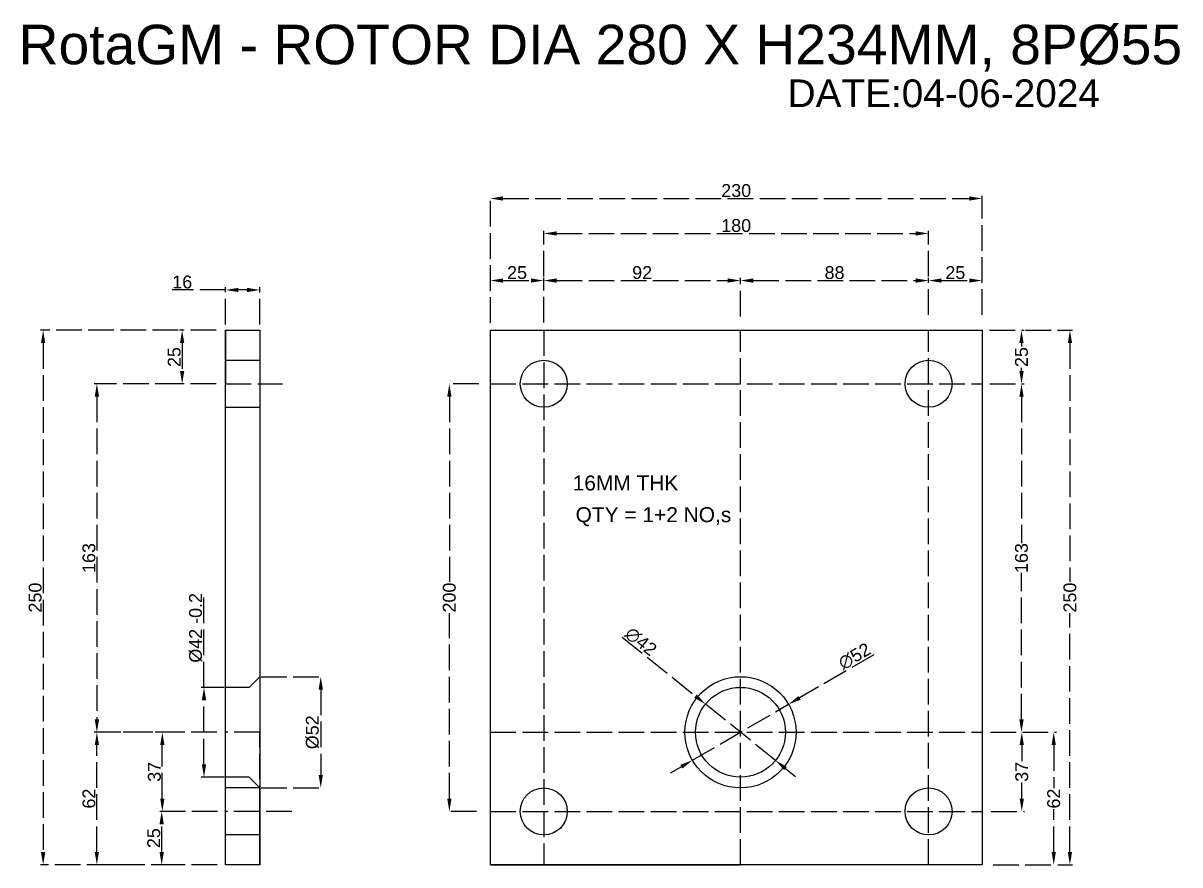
# Model space of a CAD drawing. Header units: millimetres. Extents: x 1123 to 8668, y 987 to 6637.
# Drawn here: x 1126 to 1667, y 3111 to 3505 of the extents above; entities that cross this region are included whole.
import ezdxf

# ---------------------------------------------------------------- set-up
doc = ezdxf.new("R2010")
doc.units = ezdxf.units.MM
doc.linetypes.add('ACAD_ISO02W100', pattern=[15, 12, -3])
doc.layers.get('0').update_dxf_attribs({"true_color": 0xc2ced6})
doc.styles.get("Standard").update_dxf_attribs({"font": 'arial.ttf'})
doc.dimstyles.new('ISO-25', dxfattribs={"dimtxt": 2.5, "dimasz": 2.5, "dimexe": 1.25, "dimexo": 0.625, "dimtad": 1, "dimtxsty": 'Standard', "dimcen": 2.5, "dimadec": 0, "dimazin": 0, "dimtfac": 1, "dimtmove": 0, "dimatfit": 3, "dimfxl": 1, "dimarcsym": 0})

# ---------------------------------------------------------------- blocks, each defined once
blk = doc.blocks.new('*D135')
at = {"color": 0, "linetype": 'ACAD_ISO02W100', "lineweight": -2, "transparency": 16777216}
for p, q in [((1578.5, 3173.45), (1594.39, 3173.45)), ((1593.14, 3167.45), (1593.14, 3159.87)), ((1593.14, 3142.45), (1593.14, 3150.03)), ((1578.87, 3136.45), (1594.39, 3136.45))]:
    blk.add_line(p, q, dxfattribs=at)
at = {"color": 0, "linetype": 'ACAD_ISO02W100', "transparency": 16777216}
for points in [[(1592.14, 3167.45), (1594.14, 3167.45), (1593.14, 3173.45)], [(1592.14, 3142.45), (1594.14, 3142.45), (1593.14, 3136.45)]]:
    blk.add_solid(points, dxfattribs=at)
at = {"layer": 'Defpoints', "color": 0, "linetype": 'ACAD_ISO02W100', "transparency": 16777216}
for p in [(1577.87, 3173.45), (1593.14, 3173.45), (1578.25, 3136.45)]:
    blk.add_point(p, dxfattribs=at)
at = {"color": 0, "linetype": 'ACAD_ISO02W100', "lineweight": 15, "transparency": 16777216, "insert": (1593.14, 3154.95), "char_height": 6, "attachment_point": 5, "rotation": 90}
blk.add_mtext('37', dxfattribs=at)
blk = doc.blocks.new('*D136')
at = {"color": 0, "linetype": 'ACAD_ISO02W100', "lineweight": -2, "transparency": 16777216}
for p, q in [((1578.5, 3173.45), (1609.33, 3173.45)), ((1608.08, 3167.45), (1608.08, 3147.36)), ((1608.08, 3117.45), (1608.08, 3137.54)), ((1579.69, 3111.45), (1609.33, 3111.45))]:
    blk.add_line(p, q, dxfattribs=at)
at = {"color": 0, "linetype": 'ACAD_ISO02W100', "transparency": 16777216}
for points in [[(1607.08, 3167.45), (1609.08, 3167.45), (1608.08, 3173.45)], [(1607.08, 3117.45), (1609.08, 3117.45), (1608.08, 3111.45)]]:
    blk.add_solid(points, dxfattribs=at)
at = {"layer": 'Defpoints', "color": 0, "linetype": 'ACAD_ISO02W100', "transparency": 16777216}
for p in [(1577.87, 3173.45), (1608.08, 3173.45), (1579.07, 3111.45)]:
    blk.add_point(p, dxfattribs=at)
at = {"color": 0, "linetype": 'ACAD_ISO02W100', "lineweight": 15, "transparency": 16777216, "insert": (1608.08, 3142.45), "char_height": 6, "attachment_point": 5, "rotation": 90}
blk.add_mtext('62', dxfattribs=at)
blk = doc.blocks.new('*D137')
at = {"color": 0, "linetype": 'ACAD_ISO02W100', "lineweight": -2, "transparency": 16777216}
for p, q in [((1578.23, 3336.45), (1594.26, 3336.45)), ((1593.01, 3330.45), (1593.01, 3261.92)), ((1593.01, 3179.45), (1593.01, 3247.98)), ((1578.5, 3173.45), (1594.26, 3173.45))]:
    blk.add_line(p, q, dxfattribs=at)
at = {"color": 0, "linetype": 'ACAD_ISO02W100', "transparency": 16777216}
for points in [[(1592.01, 3330.45), (1594.01, 3330.45), (1593.01, 3336.45)], [(1592.01, 3179.45), (1594.01, 3179.45), (1593.01, 3173.45)]]:
    blk.add_solid(points, dxfattribs=at)
at = {"layer": 'Defpoints', "color": 0, "linetype": 'ACAD_ISO02W100', "transparency": 16777216}
for p in [(1577.61, 3336.45), (1593.01, 3336.45), (1577.87, 3173.45)]:
    blk.add_point(p, dxfattribs=at)
at = {"color": 0, "linetype": 'ACAD_ISO02W100', "lineweight": 15, "transparency": 16777216, "insert": (1593.01, 3254.95), "char_height": 6, "attachment_point": 5, "rotation": 90}
blk.add_mtext('163', dxfattribs=at)
blk = doc.blocks.new('*D138')
at = {"color": 0, "linetype": 'ACAD_ISO02W100', "lineweight": -2, "transparency": 16777216}
for p, q in [((1578, 3361.45), (1594.26, 3361.45)), ((1593.01, 3355.45), (1593.01, 3353.94)), ((1593.01, 3342.45), (1593.01, 3343.95)), ((1578.23, 3336.45), (1594.26, 3336.45))]:
    blk.add_line(p, q, dxfattribs=at)
at = {"color": 0, "linetype": 'ACAD_ISO02W100', "transparency": 16777216}
for points in [[(1592.01, 3355.45), (1594.01, 3355.45), (1593.01, 3361.45)], [(1592.01, 3342.45), (1594.01, 3342.45), (1593.01, 3336.45)]]:
    blk.add_solid(points, dxfattribs=at)
at = {"layer": 'Defpoints', "color": 0, "linetype": 'ACAD_ISO02W100', "transparency": 16777216}
for p in [(1577.38, 3361.45), (1593.01, 3361.45), (1577.61, 3336.45)]:
    blk.add_point(p, dxfattribs=at)
at = {"color": 0, "linetype": 'ACAD_ISO02W100', "lineweight": 15, "transparency": 16777216, "insert": (1593.01, 3348.95), "char_height": 6, "attachment_point": 5, "rotation": 90}
blk.add_mtext('25', dxfattribs=at)
blk = doc.blocks.new('*D139')
at = {"color": 0, "linetype": 'ACAD_ISO02W100', "lineweight": -2, "transparency": 16777216}
for p, q in [((1594.89, 3361.45), (1616.91, 3361.45)), ((1615.66, 3355.45), (1615.66, 3243.74)), ((1615.66, 3117.45), (1615.66, 3229.15)), ((1609.95, 3111.45), (1616.91, 3111.45))]:
    blk.add_line(p, q, dxfattribs=at)
at = {"color": 0, "linetype": 'ACAD_ISO02W100', "transparency": 16777216}
for points in [[(1614.66, 3355.45), (1616.66, 3355.45), (1615.66, 3361.45)], [(1614.66, 3117.45), (1616.66, 3117.45), (1615.66, 3111.45)]]:
    blk.add_solid(points, dxfattribs=at)
at = {"layer": 'Defpoints', "color": 0, "linetype": 'ACAD_ISO02W100', "transparency": 16777216}
for p in [(1594.26, 3361.45), (1609.33, 3111.45), (1615.66, 3111.45)]:
    blk.add_point(p, dxfattribs=at)
at = {"color": 0, "linetype": 'ACAD_ISO02W100', "lineweight": 15, "transparency": 16777216, "insert": (1615.66, 3236.45), "char_height": 6, "attachment_point": 5, "rotation": 90}
blk.add_mtext('250', dxfattribs=at)
blk = doc.blocks.new('*D140')
at = {"color": 0, "linetype": 'ACAD_ISO02W100', "lineweight": -2, "transparency": 16777216}
for p, q in [((1339.11, 3336.45), (1324.13, 3336.45)), ((1325.38, 3330.45), (1325.38, 3243.74)), ((1325.38, 3142.45), (1325.38, 3229.15)), ((1338.09, 3136.45), (1324.13, 3136.45))]:
    blk.add_line(p, q, dxfattribs=at)
at = {"color": 0, "linetype": 'ACAD_ISO02W100', "transparency": 16777216}
for points in [[(1324.38, 3330.45), (1326.38, 3330.45), (1325.38, 3336.45)], [(1324.38, 3142.45), (1326.38, 3142.45), (1325.38, 3136.45)]]:
    blk.add_solid(points, dxfattribs=at)
at = {"layer": 'Defpoints', "color": 0, "linetype": 'ACAD_ISO02W100', "transparency": 16777216}
for p in [(1339.73, 3336.45), (1325.38, 3136.45), (1338.72, 3136.45)]:
    blk.add_point(p, dxfattribs=at)
at = {"color": 0, "linetype": 'ACAD_ISO02W100', "lineweight": 15, "transparency": 16777216, "insert": (1325.38, 3236.45), "char_height": 6, "attachment_point": 5, "rotation": 90}
blk.add_mtext('200', dxfattribs=at)
blk = doc.blocks.new('*D141')
at = {"color": 0, "linetype": 'ACAD_ISO02W100', "lineweight": -2, "transparency": 16777216}
for p, q in [((1344.55, 3364.94), (1344.55, 3385.97)), ((1350.55, 3384.72), (1363.55, 3384.72)), ((1369.55, 3365.13), (1369.55, 3385.97))]:
    blk.add_line(p, q, dxfattribs=at)
at = {"color": 0, "linetype": 'ACAD_ISO02W100', "transparency": 16777216}
for points in [[(1350.55, 3385.72), (1350.55, 3383.72), (1344.55, 3384.72)], [(1363.55, 3385.72), (1363.55, 3383.72), (1369.55, 3384.72)]]:
    blk.add_solid(points, dxfattribs=at)
at = {"layer": 'Defpoints', "color": 0, "linetype": 'ACAD_ISO02W100', "transparency": 16777216}
for p in [(1369.55, 3384.72), (1344.55, 3364.32), (1369.55, 3364.5)]:
    blk.add_point(p, dxfattribs=at)
at = {"color": 0, "linetype": 'ACAD_ISO02W100', "lineweight": 15, "transparency": 16777216, "insert": (1357.05, 3388.41), "char_height": 6, "attachment_point": 5}
blk.add_mtext('25', dxfattribs=at)
blk = doc.blocks.new('*D142')
at = {"color": 0, "linetype": 'ACAD_ISO02W100', "lineweight": -2, "transparency": 16777216}
for p, q in [((1369.55, 3365.13), (1369.55, 3385.97)), ((1375.55, 3384.72), (1455.55, 3384.72)), ((1461.55, 3367.97), (1461.55, 3385.97))]:
    blk.add_line(p, q, dxfattribs=at)
at = {"color": 0, "linetype": 'ACAD_ISO02W100', "transparency": 16777216}
for points in [[(1375.55, 3385.72), (1375.55, 3383.72), (1369.55, 3384.72)], [(1455.55, 3385.72), (1455.55, 3383.72), (1461.55, 3384.72)]]:
    blk.add_solid(points, dxfattribs=at)
at = {"layer": 'Defpoints', "color": 0, "linetype": 'ACAD_ISO02W100', "transparency": 16777216}
for p in [(1461.55, 3384.72), (1461.55, 3367.35), (1369.55, 3364.5)]:
    blk.add_point(p, dxfattribs=at)
at = {"color": 0, "linetype": 'ACAD_ISO02W100', "lineweight": 15, "transparency": 16777216, "insert": (1415.55, 3388.41), "char_height": 6, "attachment_point": 5}
blk.add_mtext('92', dxfattribs=at)
blk = doc.blocks.new('*D143')
at = {"color": 0, "linetype": 'ACAD_ISO02W100', "lineweight": -2, "transparency": 16777216}
for p, q in [((1461.55, 3367.97), (1461.55, 3385.97)), ((1467.55, 3384.72), (1543.55, 3384.72)), ((1549.55, 3368.68), (1549.55, 3385.97))]:
    blk.add_line(p, q, dxfattribs=at)
at = {"color": 0, "linetype": 'ACAD_ISO02W100', "transparency": 16777216}
for points in [[(1467.55, 3385.72), (1467.55, 3383.72), (1461.55, 3384.72)], [(1543.55, 3385.72), (1543.55, 3383.72), (1549.55, 3384.72)]]:
    blk.add_solid(points, dxfattribs=at)
at = {"layer": 'Defpoints', "color": 0, "linetype": 'ACAD_ISO02W100', "transparency": 16777216}
for p in [(1549.55, 3384.72), (1461.55, 3367.35), (1549.55, 3368.05)]:
    blk.add_point(p, dxfattribs=at)
at = {"color": 0, "linetype": 'ACAD_ISO02W100', "lineweight": 15, "transparency": 16777216, "insert": (1505.55, 3388.41), "char_height": 6, "attachment_point": 5}
blk.add_mtext('88', dxfattribs=at)
blk = doc.blocks.new('*D144')
at = {"color": 0, "linetype": 'ACAD_ISO02W100', "lineweight": -2, "transparency": 16777216}
for p, q in [((1549.55, 3368.68), (1549.55, 3385.97)), ((1555.55, 3384.72), (1568.55, 3384.72)), ((1574.55, 3368.68), (1574.55, 3385.97))]:
    blk.add_line(p, q, dxfattribs=at)
at = {"color": 0, "linetype": 'ACAD_ISO02W100', "transparency": 16777216}
for points in [[(1555.55, 3385.72), (1555.55, 3383.72), (1549.55, 3384.72)], [(1568.55, 3385.72), (1568.55, 3383.72), (1574.55, 3384.72)]]:
    blk.add_solid(points, dxfattribs=at)
at = {"layer": 'Defpoints', "color": 0, "linetype": 'ACAD_ISO02W100', "transparency": 16777216}
for p in [(1574.55, 3384.72), (1549.55, 3368.05), (1574.55, 3368.05)]:
    blk.add_point(p, dxfattribs=at)
at = {"color": 0, "linetype": 'ACAD_ISO02W100', "lineweight": 15, "transparency": 16777216, "insert": (1562.05, 3388.41), "char_height": 6, "attachment_point": 5}
blk.add_mtext('25', dxfattribs=at)
blk = doc.blocks.new('*D145')
at = {"color": 0, "linetype": 'ACAD_ISO02W100', "lineweight": -2, "transparency": 16777216}
for p, q in [((1344.55, 3364.94), (1344.55, 3424.34)), ((1350.55, 3423.09), (1568.55, 3423.09)), ((1574.55, 3368.68), (1574.55, 3424.34))]:
    blk.add_line(p, q, dxfattribs=at)
at = {"color": 0, "linetype": 'ACAD_ISO02W100', "transparency": 16777216}
for points in [[(1350.55, 3424.09), (1350.55, 3422.09), (1344.55, 3423.09)], [(1568.55, 3424.09), (1568.55, 3422.09), (1574.55, 3423.09)]]:
    blk.add_solid(points, dxfattribs=at)
at = {"layer": 'Defpoints', "color": 0, "linetype": 'ACAD_ISO02W100', "transparency": 16777216}
for p in [(1574.55, 3423.09), (1574.55, 3368.05), (1344.55, 3364.32)]:
    blk.add_point(p, dxfattribs=at)
at = {"color": 0, "linetype": 'ACAD_ISO02W100', "lineweight": 15, "transparency": 16777216, "insert": (1459.55, 3426.78), "char_height": 6, "attachment_point": 5}
blk.add_mtext('230', dxfattribs=at)
blk = doc.blocks.new('*D146')
at = {"color": 0, "linetype": 'ACAD_ISO02W100', "lineweight": -2, "transparency": 16777216}
for p, q in [((1369.55, 3386.59), (1369.55, 3407.99)), ((1375.55, 3406.74), (1543.55, 3406.74)), ((1549.55, 3386.59), (1549.55, 3407.99))]:
    blk.add_line(p, q, dxfattribs=at)
at = {"color": 0, "linetype": 'ACAD_ISO02W100', "transparency": 16777216}
for points in [[(1375.55, 3407.74), (1375.55, 3405.74), (1369.55, 3406.74)], [(1543.55, 3407.74), (1543.55, 3405.74), (1549.55, 3406.74)]]:
    blk.add_solid(points, dxfattribs=at)
at = {"layer": 'Defpoints', "color": 0, "linetype": 'ACAD_ISO02W100', "transparency": 16777216}
for p in [(1549.55, 3406.74), (1369.55, 3385.97), (1549.55, 3385.97)]:
    blk.add_point(p, dxfattribs=at)
at = {"color": 0, "linetype": 'ACAD_ISO02W100', "lineweight": 15, "transparency": 16777216, "insert": (1459.55, 3410.43), "char_height": 6, "attachment_point": 5}
blk.add_mtext('180', dxfattribs=at)
blk = doc.blocks.new('*D181')
at = {"color": 0, "linetype": 'ACAD_ISO02W100', "lineweight": -2, "transparency": 16777216}
for p, q in [((1523.94, 3209.75), (1489.21, 3189.54)), ((1439.08, 3160.37), (1484.02, 3186.53)), ((1433.89, 3157.35), (1428.71, 3154.34))]:
    blk.add_line(p, q, dxfattribs=at)
at = {"color": 0, "linetype": 'ACAD_ISO02W100', "transparency": 16777216}
for points in [[(1488.71, 3190.41), (1489.71, 3188.68), (1484.02, 3186.53)], [(1433.39, 3158.22), (1434.4, 3156.49), (1439.08, 3160.37)]]:
    blk.add_solid(points, dxfattribs=at)
at = {"layer": 'Defpoints', "color": 0, "linetype": 'ACAD_ISO02W100', "transparency": 16777216}
for p in [(1484.02, 3186.53), (1439.08, 3160.37)]:
    blk.add_point(p, dxfattribs=at)
at = {"color": 0, "linetype": 'ACAD_ISO02W100', "lineweight": 15, "transparency": 16777216, "insert": (1514.95, 3208.98), "char_height": 6, "attachment_point": 5, "rotation": 30.1955}
blk.add_mtext('∅52', dxfattribs=at)
blk = doc.blocks.new('*D182')
at = {"color": 0, "linetype": 'ACAD_ISO02W100', "lineweight": -2, "transparency": 16777216}
for p, q in [((1406.17, 3217.99), (1440.51, 3190.37)), ((1477.92, 3160.29), (1445.19, 3186.61)), ((1482.59, 3156.53), (1487.27, 3152.77))]:
    blk.add_line(p, q, dxfattribs=at)
at = {"color": 0, "linetype": 'ACAD_ISO02W100', "transparency": 16777216}
for points in [[(1441.14, 3191.15), (1439.89, 3189.59), (1445.19, 3186.61)], [(1483.22, 3157.31), (1481.97, 3155.75), (1477.92, 3160.29)]]:
    blk.add_solid(points, dxfattribs=at)
at = {"layer": 'Defpoints', "color": 0, "linetype": 'ACAD_ISO02W100', "transparency": 16777216}
for p in [(1445.19, 3186.61), (1477.92, 3160.29)]:
    blk.add_point(p, dxfattribs=at)
at = {"color": 0, "linetype": 'ACAD_ISO02W100', "lineweight": 15, "transparency": 16777216, "insert": (1414.95, 3215.88), "char_height": 6, "attachment_point": 5, "rotation": 321.1909}
blk.add_mtext('∅42', dxfattribs=at)
blk = doc.blocks.new('*D157')
at = {"color": 0, "linetype": 'ACAD_ISO02W100', "lineweight": -2, "transparency": 16777216}
for p, q in [((1216.36, 3361.45), (1199.14, 3361.45)), ((1200.39, 3355.45), (1200.39, 3342.45)), ((1216.36, 3336.45), (1199.14, 3336.45))]:
    blk.add_line(p, q, dxfattribs=at)
at = {"color": 0, "linetype": 'ACAD_ISO02W100', "transparency": 16777216}
for points in [[(1199.39, 3355.45), (1201.39, 3355.45), (1200.39, 3361.45)], [(1199.39, 3342.45), (1201.39, 3342.45), (1200.39, 3336.45)]]:
    blk.add_solid(points, dxfattribs=at)
at = {"layer": 'Defpoints', "color": 0, "linetype": 'ACAD_ISO02W100', "transparency": 16777216}
for p in [(1216.98, 3361.45), (1200.39, 3336.45), (1216.98, 3336.45)]:
    blk.add_point(p, dxfattribs=at)
at = {"color": 0, "linetype": 'ACAD_ISO02W100', "lineweight": 15, "transparency": 16777216, "insert": (1196.7, 3348.95), "char_height": 6, "attachment_point": 5, "rotation": 90}
blk.add_mtext('25', dxfattribs=at)
blk = doc.blocks.new('*D158')
at = {"color": 0, "linetype": 'ACAD_ISO02W100', "lineweight": -2, "transparency": 16777216}
for p, q in [((1216.99, 3136.45), (1189.57, 3136.45)), ((1190.82, 3117.45), (1190.82, 3130.45)), ((1216.74, 3111.45), (1189.57, 3111.45))]:
    blk.add_line(p, q, dxfattribs=at)
at = {"color": 0, "linetype": 'ACAD_ISO02W100', "transparency": 16777216}
for points in [[(1189.82, 3130.45), (1191.82, 3130.45), (1190.82, 3136.45)], [(1189.82, 3117.45), (1191.82, 3117.45), (1190.82, 3111.45)]]:
    blk.add_solid(points, dxfattribs=at)
at = {"layer": 'Defpoints', "color": 0, "linetype": 'ACAD_ISO02W100', "transparency": 16777216}
for p in [(1190.82, 3136.45), (1217.62, 3136.45), (1217.37, 3111.45)]:
    blk.add_point(p, dxfattribs=at)
at = {"color": 0, "linetype": 'ACAD_ISO02W100', "lineweight": 15, "transparency": 16777216, "insert": (1187.13, 3123.95), "char_height": 6, "attachment_point": 5, "rotation": 90}
blk.add_mtext('25', dxfattribs=at)
blk = doc.blocks.new('*D159')
at = {"color": 0, "linetype": 'ACAD_ISO02W100', "lineweight": -2, "transparency": 16777216}
for p, q in [((1198.51, 3361.45), (1134.12, 3361.45)), ((1135.37, 3355.45), (1135.37, 3117.45)), ((1197.87, 3111.45), (1134.12, 3111.45))]:
    blk.add_line(p, q, dxfattribs=at)
at = {"color": 0, "linetype": 'ACAD_ISO02W100', "transparency": 16777216}
for points in [[(1134.37, 3355.45), (1136.37, 3355.45), (1135.37, 3361.45)], [(1134.37, 3117.45), (1136.37, 3117.45), (1135.37, 3111.45)]]:
    blk.add_solid(points, dxfattribs=at)
at = {"layer": 'Defpoints', "color": 0, "linetype": 'ACAD_ISO02W100', "transparency": 16777216}
for p in [(1199.14, 3361.45), (1135.37, 3111.45), (1198.49, 3111.45)]:
    blk.add_point(p, dxfattribs=at)
at = {"color": 0, "linetype": 'ACAD_ISO02W100', "lineweight": 15, "transparency": 16777216, "insert": (1131.68, 3236.45), "char_height": 6, "attachment_point": 5, "rotation": 90}
blk.add_mtext('250', dxfattribs=at)
blk = doc.blocks.new('*D183')
at = {"color": 0, "linetype": 'ACAD_ISO02W100', "lineweight": -2, "transparency": 16777216}
for p, q in [((1237.37, 3199.45), (1266.48, 3199.45)), ((1265.23, 3193.45), (1265.23, 3153.45)), ((1237.37, 3147.45), (1266.48, 3147.45))]:
    blk.add_line(p, q, dxfattribs=at)
at = {"color": 0, "linetype": 'ACAD_ISO02W100', "transparency": 16777216}
for points in [[(1264.23, 3193.45), (1266.23, 3193.45), (1265.23, 3199.45)], [(1264.23, 3153.45), (1266.23, 3153.45), (1265.23, 3147.45)]]:
    blk.add_solid(points, dxfattribs=at)
at = {"layer": 'Defpoints', "color": 0, "linetype": 'ACAD_ISO02W100', "transparency": 16777216}
for p in [(1236.74, 3199.45), (1236.74, 3147.45), (1265.23, 3147.45)]:
    blk.add_point(p, dxfattribs=at)
at = {"color": 0, "linetype": 'ACAD_ISO02W100', "lineweight": 15, "transparency": 16777216, "insert": (1261.37, 3173.45), "char_height": 6, "attachment_point": 5, "rotation": 90}
blk.add_mtext('%%C52', dxfattribs=at)
blk = doc.blocks.new('*D184')
at = {"color": 0, "linetype": 'ACAD_ISO02W100', "lineweight": -2, "transparency": 16777216}
for p, q in [((1210.61, 3194.45), (1210.61, 3238.84)), ((1220.12, 3194.45), (1209.36, 3194.45)), ((1210.61, 3158.45), (1210.61, 3188.45)), ((1220.12, 3152.45), (1209.36, 3152.45))]:
    blk.add_line(p, q, dxfattribs=at)
at = {"color": 0, "linetype": 'ACAD_ISO02W100', "transparency": 16777216}
for points in [[(1209.61, 3188.45), (1211.61, 3188.45), (1210.61, 3194.45)], [(1209.61, 3158.45), (1211.61, 3158.45), (1210.61, 3152.45)]]:
    blk.add_solid(points, dxfattribs=at)
at = {"layer": 'Defpoints', "color": 0, "linetype": 'ACAD_ISO02W100', "transparency": 16777216}
for p in [(1220.74, 3194.45), (1210.61, 3152.45), (1220.74, 3152.45)]:
    blk.add_point(p, dxfattribs=at)
at = {"color": 0, "linetype": 'ACAD_ISO02W100', "lineweight": 15, "transparency": 16777216, "insert": (1206.75, 3222.3), "char_height": 6, "attachment_point": 5, "rotation": 90}
blk.add_mtext('%%C42 -0.2', dxfattribs=at)
blk = doc.blocks.new('*D160')
at = {"color": 0, "linetype": 'ACAD_ISO02W100', "lineweight": -2, "transparency": 16777216}
for p, q in [((1216.63, 3173.45), (1189.87, 3173.45)), ((1191.12, 3142.45), (1191.12, 3167.45)), ((1216.99, 3136.45), (1189.87, 3136.45))]:
    blk.add_line(p, q, dxfattribs=at)
at = {"color": 0, "linetype": 'ACAD_ISO02W100', "transparency": 16777216}
for points in [[(1190.12, 3167.45), (1192.12, 3167.45), (1191.12, 3173.45)], [(1190.12, 3142.45), (1192.12, 3142.45), (1191.12, 3136.45)]]:
    blk.add_solid(points, dxfattribs=at)
at = {"layer": 'Defpoints', "color": 0, "linetype": 'ACAD_ISO02W100', "transparency": 16777216}
for p in [(1191.12, 3173.45), (1217.26, 3173.45), (1217.62, 3136.45)]:
    blk.add_point(p, dxfattribs=at)
at = {"color": 0, "linetype": 'ACAD_ISO02W100', "lineweight": 15, "transparency": 16777216, "insert": (1187.43, 3154.95), "char_height": 6, "attachment_point": 5, "rotation": 90}
blk.add_mtext('37', dxfattribs=at)
blk = doc.blocks.new('*D161')
at = {"color": 0, "linetype": 'ACAD_ISO02W100', "lineweight": -2, "transparency": 16777216}
for p, q in [((1201.66, 3173.45), (1159.26, 3173.45)), ((1160.51, 3117.45), (1160.51, 3167.45)), ((1179.06, 3111.45), (1159.26, 3111.45))]:
    blk.add_line(p, q, dxfattribs=at)
at = {"color": 0, "linetype": 'ACAD_ISO02W100', "transparency": 16777216}
for points in [[(1159.51, 3167.45), (1161.51, 3167.45), (1160.51, 3173.45)], [(1159.51, 3117.45), (1161.51, 3117.45), (1160.51, 3111.45)]]:
    blk.add_solid(points, dxfattribs=at)
at = {"layer": 'Defpoints', "color": 0, "linetype": 'ACAD_ISO02W100', "transparency": 16777216}
for p in [(1160.51, 3173.45), (1202.28, 3173.45), (1179.69, 3111.45)]:
    blk.add_point(p, dxfattribs=at)
at = {"color": 0, "linetype": 'ACAD_ISO02W100', "lineweight": 15, "transparency": 16777216, "insert": (1156.82, 3142.45), "char_height": 6, "attachment_point": 5, "rotation": 90}
blk.add_mtext('62', dxfattribs=at)
blk = doc.blocks.new('*D162')
at = {"color": 0, "linetype": 'ACAD_ISO02W100', "lineweight": -2, "transparency": 16777216}
for p, q in [((1199.76, 3336.45), (1159.26, 3336.45)), ((1160.51, 3330.45), (1160.51, 3179.45)), ((1199.76, 3173.45), (1159.26, 3173.45))]:
    blk.add_line(p, q, dxfattribs=at)
at = {"color": 0, "linetype": 'ACAD_ISO02W100', "transparency": 16777216}
for points in [[(1159.51, 3330.45), (1161.51, 3330.45), (1160.51, 3336.45)], [(1159.51, 3179.45), (1161.51, 3179.45), (1160.51, 3173.45)]]:
    blk.add_solid(points, dxfattribs=at)
at = {"layer": 'Defpoints', "color": 0, "linetype": 'ACAD_ISO02W100', "transparency": 16777216}
for p in [(1200.39, 3336.45), (1160.51, 3173.45), (1200.39, 3173.45)]:
    blk.add_point(p, dxfattribs=at)
at = {"color": 0, "linetype": 'ACAD_ISO02W100', "lineweight": 15, "transparency": 16777216, "insert": (1156.82, 3254.95), "char_height": 6, "attachment_point": 5, "rotation": 90}
blk.add_mtext('163', dxfattribs=at)
blk = doc.blocks.new('*D163')
at = {"color": 0, "linetype": 'ACAD_ISO02W100', "lineweight": -2, "transparency": 16777216}
for p, q in [((1220.74, 3380.32), (1195.8, 3380.32)), ((1220.74, 3364.24), (1220.74, 3381.57)), ((1230.74, 3380.32), (1226.74, 3380.32)), ((1236.74, 3364.18), (1236.74, 3381.57))]:
    blk.add_line(p, q, dxfattribs=at)
at = {"color": 0, "linetype": 'ACAD_ISO02W100', "transparency": 16777216}
for points in [[(1226.74, 3381.32), (1226.74, 3379.32), (1220.74, 3380.32)], [(1230.74, 3381.32), (1230.74, 3379.32), (1236.74, 3380.32)]]:
    blk.add_solid(points, dxfattribs=at)
at = {"layer": 'Defpoints', "color": 0, "linetype": 'ACAD_ISO02W100', "transparency": 16777216}
for p in [(1236.74, 3380.32), (1220.74, 3363.62), (1236.74, 3363.56)]:
    blk.add_point(p, dxfattribs=at)
at = {"color": 0, "linetype": 'ACAD_ISO02W100', "lineweight": 15, "transparency": 16777216, "insert": (1200.44, 3384.01), "char_height": 6, "attachment_point": 5}
blk.add_mtext('16', dxfattribs=at)

msp = doc.modelspace()

# ---------------------------------------------------------------- linework, layer by layer
for p, q in [((1220.742, 3111.449), (1220.742, 3361.449)), ((1220.742, 3361.449), (1236.742, 3361.449)), ((1220.742, 3361.449), (1220.742, 3336.449)), ((1236.742, 3361.449), (1236.742, 3111.449)), ((1344.553, 3361.449), (1574.553, 3361.449)), ((1344.553, 3111.449), (1344.553, 3361.449)), ((1344.553, 3361.449), (1369.553, 3361.449)), ((1574.553, 3361.449), (1574.553, 3111.449)), ((1574.553, 3361.449), (1574.553, 3336.449)), ((1220.742, 3347.449), (1236.742, 3347.449)), ((1220.742, 3325.449), (1236.742, 3325.449)), ((1231.742, 3194.449), (1236.742, 3199.449)), ((1231.742, 3194.449), (1220.742, 3194.449)), ((1231.742, 3152.449), (1220.742, 3152.449)), ((1231.742, 3152.449), (1236.742, 3147.449)), ((1236.742, 3147.449), (1220.742, 3147.449)), ((1236.742, 3111.449), (1236.742, 3136.449)), ((1236.742, 3125.449), (1220.742, 3125.449)), ((1236.742, 3111.449), (1220.742, 3111.449)), ((1574.553, 3111.449), (1344.553, 3111.449)), ((1344.553, 3111.449), (1369.553, 3111.449)), ((1369.553, 3111.449), (1461.553, 3111.449)), ((1574.553, 3111.449), (1549.553, 3111.449))]:
    msp.add_line(p, q)
at = {"linetype": 'ACAD_ISO02W100'}
for p, q in [((1369.553, 3361.449), (1369.553, 3111.449)), ((1461.553, 3111.449), (1461.553, 3361.449)), ((1549.553, 3111.449), (1549.553, 3361.449)), ((1220.742, 3336.449), (1247.332, 3336.449)), ((1344.553, 3336.449), (1574.553, 3336.449)), ((1236.742, 3173.449), (1220.742, 3173.449)), ((1236.742, 3136.449), (1236.742, 3173.449)), ((1344.553, 3173.449), (1574.553, 3173.449)), ((1251.643, 3136.449), (1220.742, 3136.449)), ((1344.553, 3136.449), (1574.553, 3136.449))]:
    msp.add_line(p, q, dxfattribs=at)
for centre, radius in [((1369.553, 3336.449), 11), ((1549.553, 3336.449), 11), ((1461.553, 3173.449), 26), ((1461.553, 3173.449), 21), ((1369.553, 3136.449), 11), ((1549.553, 3136.449), 11)]:
    msp.add_circle(centre, radius)

# ---------------------------------------------------------------- texts
for s, height, p in [('RotaGM - ROTOR DIA 280 X H234MM, 8P%%C55', 18.5, (1123.895, 3485.858)), ('16MM THK', 7, (1383.062, 3286.548)), ('QTY = 1+2 NO,s', 7, (1384.44, 3271.728))]:
    msp.add_text(s, height=height, dxfattribs=at).set_placement(p)
at = {"linetype": 'ACAD_ISO02W100', "lineweight": 15}
msp.add_text('DATE:04-06-2024', height=12.9719, dxfattribs=at).set_placement((1483.615, 3465.809))

# ---------------------------------------------------------------- dimensions: what is measured, and where the dimension line sits
for base, p1, p2, picture, middle in [((1574.553, 3423.093), (1344.553, 3364.317), (1574.553, 3368.052), '*D145', (1459.553, 3426.783)), ((1549.553, 3406.74), (1369.553, 3385.969), (1549.553, 3385.969), '*D146', (1459.553, 3410.429)), ((1369.553, 3384.719), (1344.553, 3364.317), (1369.553, 3364.501), '*D141', (1357.053, 3388.407)), ((1461.553, 3384.719), (1369.553, 3364.501), (1461.553, 3367.348), '*D142', (1415.553, 3388.407)), ((1549.553, 3384.719), (1461.553, 3367.348), (1549.553, 3368.052), '*D143', (1505.553, 3388.407)), ((1574.553, 3384.719), (1549.553, 3368.052), (1574.553, 3368.052), '*D144', (1562.053, 3388.407))]:
    dim = msp.add_linear_dim(base=base, p1=p1, p2=p2, dimstyle='ISO-25', override={"dimtxt": 6, "dimasz": 6}, dxfattribs=at)
    dim.commit()
    dim.dimension.update_dxf_attribs({"geometry": picture, "text_midpoint": middle})
dim = msp.add_linear_dim(base=(1236.742, 3380.32), p1=(1220.742, 3363.618), p2=(1236.742, 3363.558), dimstyle='ISO-25', override={"dimtxt": 6, "dimasz": 6}, dxfattribs=at)
dim.commit()
dim.dimension.update_dxf_attribs({"geometry": '*D163', "text_midpoint": (1200.438, 3380.32), "dimtype": 160})
for base, p1, p2, picture, middle in [((1135.369, 3111.449), (1199.135, 3361.449), (1198.492, 3111.449), '*D159', (1135.369, 3236.449)), ((1200.385, 3336.449), (1216.983, 3361.449), (1216.983, 3336.449), '*D157', (1200.385, 3348.949)), ((1160.513, 3173.449), (1200.385, 3336.449), (1200.385, 3173.449), '*D162', (1160.513, 3254.949)), ((1160.513, 3173.449), (1179.69, 3111.449), (1202.285, 3173.449), '*D161', (1160.513, 3142.449)), ((1191.117, 3173.449), (1217.619, 3136.449), (1217.256, 3173.449), '*D160', (1191.117, 3154.949)), ((1190.817, 3136.449), (1217.37, 3111.449), (1217.619, 3136.449), '*D158', (1190.817, 3123.949))]:
    dim = msp.add_linear_dim(base=base, p1=p1, p2=p2, angle=90, dimstyle='ISO-25', override={"dimtxt": 6, "dimasz": 6}, dxfattribs=at)
    dim.commit()
    dim.dimension.update_dxf_attribs({"geometry": picture, "text_midpoint": middle, "dimtype": 160})
for base, p1, p2, picture, middle in [((1593.01, 3361.449), (1577.607, 3336.449), (1577.376, 3361.449), '*D138', (1593.01, 3348.949)), ((1615.662, 3111.449), (1594.26, 3361.449), (1609.326, 3111.449), '*D139', (1615.662, 3236.449)), ((1593.01, 3336.449), (1577.872, 3173.449), (1577.607, 3336.449), '*D137', (1593.01, 3254.949)), ((1593.138, 3173.449), (1578.247, 3136.449), (1577.872, 3173.449), '*D135', (1593.138, 3154.949)), ((1608.076, 3173.449), (1579.069, 3111.449), (1577.872, 3173.449), '*D136', (1608.076, 3142.449))]:
    dim = msp.add_linear_dim(base=base, p1=p1, p2=p2, angle=90, dimstyle='ISO-25', override={"dimtxt": 6, "dimasz": 6}, dxfattribs=at)
    dim.commit()
    dim.dimension.update_dxf_attribs({"geometry": picture, "text_midpoint": middle, "text_rotation": 90})
dim = msp.add_linear_dim(base=(1325.382, 3136.449), p1=(1339.732, 3336.449), p2=(1338.718, 3136.449), angle=90, dimstyle='ISO-25', override={"dimtxt": 6, "dimasz": 6}, dxfattribs=at)
dim.commit()
dim.dimension.update_dxf_attribs({"geometry": '*D140', "text_midpoint": (1325.382, 3236.449), "dimtype": 160, "text_rotation": 90})
for base, p1, p2, text, picture, middle in [((1210.61, 3152.449), (1220.742, 3194.449), (1220.742, 3152.449), '%%C<> -0.2', '*D184', (1210.61, 3222.296)), ((1265.229, 3147.449), (1236.742, 3199.449), (1236.742, 3147.449), '%%C<>', '*D183', (1265.229, 3173.449))]:
    dim = msp.add_linear_dim(base=base, p1=p1, p2=p2, angle=90, text=text, dimstyle='ISO-25', override={"dimtxt": 6, "dimasz": 6}, dxfattribs=at)
    dim.commit()
    dim.dimension.update_dxf_attribs({"geometry": picture, "text_midpoint": middle, "dimtype": 160})
for p1, p2, picture, middle in [((1477.917, 3160.287), (1445.189, 3186.61), '*D182', (1412.53, 3212.877)), ((1439.081, 3160.372), (1484.025, 3186.525), '*D181', (1516.893, 3205.652))]:
    dim = msp.add_diameter_dim_2p(p1=p1, p2=p2, dimstyle='ISO-25', override={"dimtxt": 6, "dimasz": 6}, dxfattribs=at)
    dim.commit()
    dim.dimension.update_dxf_attribs({"geometry": picture, "text_midpoint": middle, "dimtype": 163})

doc.saveas('drawing.dxf')
